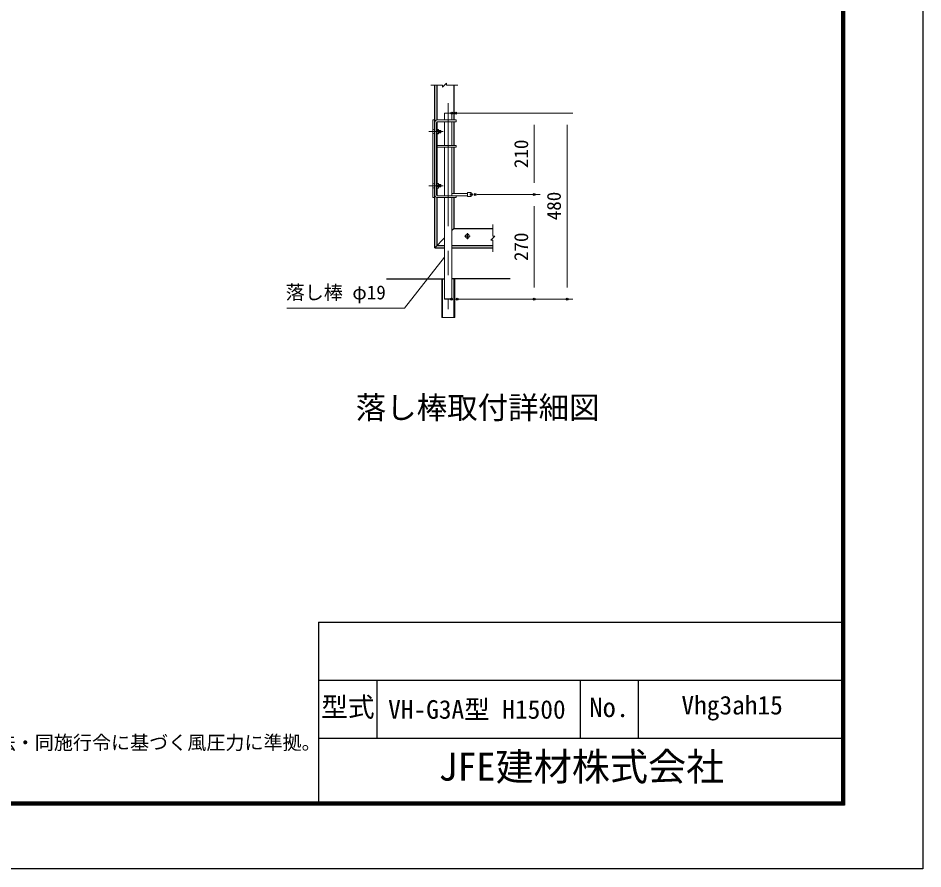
# Model space of a CAD drawing. Units: millimetres, scale not verified, with parts at other scales. Extents: x -6300 to 6300, y -4455 to 4455.
# Drawn here: x 1629 to 6300, y -4455 to -61 of the extents above; entities that cross this region are included whole.
import ezdxf
from ezdxf.enums import TextEntityAlignment as Align

# ---------------------------------------------------------------- set-up
doc = ezdxf.new("R2010")
doc.units = ezdxf.units.MM
doc.header["$LTSCALE"] = 20
doc.header["$PDMODE"] = 32
doc.header["$PDSIZE"] = 10
doc.linetypes.add('USER1', pattern=[50.8, 31.75, -6.35, 6.35, -6.35])
for name, color, linetype, lineweight in [('0-0_D-TTL-TXT', 7, 'Continuous', 25), ('0-1_D-STR1', 1, 'Continuous', 25), ('0-2_D-BMK', 2, 'USER1', 13), ('0-4_D-BGD', 7, 'Continuous', 25), ('0-6_D-STR3', 3, 'Continuous', 13), ('0-7_D-STR-DIM', 7, 'Continuous', 13), ('0-9_Defpoints', 8, 'Continuous', 25), ('0-A_D-STR-TXT', 7, 'Continuous', 13), ('0-C_D-TTL', 7, 'Continuous', 25)]:
    doc.layers.add(name, color=color, linetype=linetype, lineweight=lineweight)
doc.layers.add('0-D_1', color=7, linetype='Continuous')
doc.styles.add('ＭＳ ゴシック', font='')
doc.styles.get('ＭＳ ゴシック').set_extended_font_data('MS Gothic')

msp = doc.modelspace()

# ---------------------------------------------------------------- linework, layer by layer
at = {"layer": '0-1_D-STR1'}
for p, q in [((3779.61, -1247.56), (3779.61, -407.56)), ((3791.61, -587.6), (3791.61, -407.56)), ((3879.61, -587.56), (3879.61, -407.56)), ((3791.61, -636.06), (3791.61, -596.69)), ((3879.61, -718.56), (3879.61, -596.56)), ((3791.61, -916.06), (3791.61, -659.06)), ((3879.61, -966.56), (3879.61, -727.56)), ((3791.61, -978.43), (3791.61, -939.06)), ((3791.61, -1235.56), (3791.61, -987.52)), ((3879.61, -1147.56), (3879.61, -987.56)), ((3879.61, -1147.56), (3868.61, -1158.56)), ((3879.61, -1147.56), (4079.61, -1147.56)), ((3830.61, -1196.56), (3779.61, -1247.56)), ((3779.61, -1247.56), (3830.61, -1247.56)), ((3791.61, -1235.56), (3830.61, -1235.56)), ((3868.61, -1235.56), (4079.61, -1235.56)), ((3868.61, -1247.56), (4079.61, -1247.56))]:
    msp.add_line(p, q, dxfattribs=at)
at = {"layer": '0-2_D-BMK'}
for p, q in [((3849.61, -500.42), (3849.61, -1564.98)), ((3823.98, -647.56), (3748.5, -647.56)), ((3823.98, -927.56), (3748.5, -927.56)), ((3963.49, -1187.56), (3933.73, -1187.56)), ((3948.61, -1172.68), (3948.61, -1202.44))]:
    msp.add_line(p, q, dxfattribs=at)
at = {"layer": '0-4_D-BGD'}
for p, q in [((3530.61, -1407.56), (3830.61, -1407.56)), ((4168.61, -1407.56), (3868.61, -1407.56))]:
    msp.add_line(p, q, dxfattribs=at)
at = {"layer": '0-6_D-STR3'}
for p, q in [((3830.61, -552.56), (3830.61, -587.56)), ((3830.61, -552.56), (3868.61, -552.56)), ((3868.61, -552.56), (3868.61, -587.56)), ((3779.61, -600.56), (3779.61, -974.56)), ((3788.61, -600.56), (3788.61, -974.56)), ((3792.61, -587.56), (3889.61, -587.56)), ((3792.61, -596.56), (3889.61, -596.56)), ((3830.61, -596.56), (3830.61, -718.56)), ((3868.61, -596.56), (3868.61, -718.56)), ((3889.61, -587.56), (3889.61, -596.56)), ((3770.61, -635.56), (3779.61, -639.62)), ((3797.71, -636.06), (3788.61, -636.06)), ((3797.71, -641.88), (3788.61, -641.88)), ((3797.71, -653.24), (3788.61, -653.24)), ((3798.61, -637.62), (3797.71, -636.06)), ((3798.61, -657.5), (3798.61, -637.62)), ((3809.61, -641.56), (3798.61, -641.56)), ((3810.61, -642.56), (3798.61, -642.56)), ((3810.61, -652.56), (3798.61, -652.56)), ((3809.61, -653.56), (3798.61, -653.56)), ((3809.61, -641.56), (3809.61, -653.56)), ((3809.61, -641.56), (3810.61, -642.56)), ((3810.61, -652.56), (3809.61, -653.56)), ((3810.61, -642.56), (3810.61, -652.56)), ((3770.61, -659.56), (3779.56, -655.56)), ((3797.71, -659.06), (3788.61, -659.06)), ((3798.61, -657.5), (3797.71, -659.06)), ((3788.61, -718.56), (3889.61, -718.56)), ((3788.61, -727.56), (3889.61, -727.56)), ((3830.61, -727.56), (3830.61, -978.56)), ((3868.61, -727.56), (3868.61, -978.56)), ((3889.61, -718.56), (3889.61, -727.56)), ((3770.61, -915.56), (3779.61, -919.62)), ((3797.71, -916.06), (3788.61, -916.06)), ((3797.71, -921.88), (3788.61, -921.88)), ((3797.71, -933.24), (3788.61, -933.24)), ((3798.61, -917.62), (3797.71, -916.06)), ((3798.61, -937.5), (3798.61, -917.62)), ((3809.61, -921.56), (3798.61, -921.56)), ((3810.61, -922.56), (3798.61, -922.56)), ((3810.61, -932.56), (3798.61, -932.56)), ((3809.61, -933.56), (3798.61, -933.56)), ((3809.61, -921.56), (3809.61, -933.56)), ((3809.61, -921.56), (3810.61, -922.56)), ((3810.61, -932.56), (3809.61, -933.56)), ((3810.61, -922.56), (3810.61, -932.56)), ((3770.61, -939.56), (3779.56, -935.56)), ((3797.71, -939.06), (3788.61, -939.06)), ((3792.61, -978.56), (3948.61, -978.56)), ((3798.61, -937.5), (3797.71, -939.06)), ((3948.61, -966.56), (3868.61, -966.56)), ((3889.61, -978.56), (3889.61, -987.56)), ((3948.61, -982.56), (3948.61, -962.56)), ((3948.61, -962.56), (3968.61, -962.56)), ((3968.61, -982.56), (3968.61, -962.56)), ((3779.61, -987.56), (3770.61, -987.56)), ((3792.61, -987.56), (3889.61, -987.56)), ((3830.61, -987.56), (3830.61, -1510.56)), ((3868.61, -987.56), (3868.61, -1510.56)), ((3948.61, -982.56), (3968.61, -982.56)), ((3820.21, -1607.56), (3820.21, -1407.56)), ((3879.01, -1407.56), (3879.01, -1607.56)), ((3883.61, -1407.56), (3883.61, -1607.56)), ((3830.61, -1510.56), (3868.61, -1510.56)), ((3830.61, -1510.56), (3832.61, -1512.56)), ((3832.61, -1512.56), (3866.61, -1512.56)), ((3866.61, -1512.56), (3868.61, -1510.56))]:
    msp.add_line(p, q, dxfattribs=at)
for points in [[(3779.61, -587.56), (3770.61, -587.56), (3770.61, -987.56)], [(3883.61, -1607.56), (3815.61, -1607.56), (3815.61, -1407.56)]]:
    msp.add_lwpolyline(points, dxfattribs=at)
msp.add_circle((3948.61, -1187.56), 10.5, dxfattribs=at)
for centre, radius, start, end in [((3792.61, -600.56), 13, 90, 180), ((3792.61, -600.56), 4, 90, 180), ((3788.78, -637.77), 9.83, 335.25869, 0.84603), ((3780.27, -647.56), 18.34, 341.96185, 18.03815), ((3788.78, -657.36), 9.83, 359.15397, 24.74131), ((3788.78, -917.77), 9.83, 335.25869, 0.84603), ((3780.27, -927.56), 18.34, 341.96185, 18.03815), ((3788.78, -937.36), 9.83, 359.15397, 24.74131), ((3792.61, -974.56), 13, 180, 270), ((3792.61, -974.56), 4, 180, 270)]:
    msp.add_arc(centre, radius, start, end, dxfattribs=at)
at = {"layer": '0-7_D-STR-DIM'}
for p, q in [((3759.61, -407.56), (3819.61, -407.56)), ((3819.61, -417.56), (3839.61, -397.56)), ((3819.61, -417.56), (3819.61, -407.56)), ((3839.61, -407.56), (3839.61, -397.56)), ((3839.61, -407.56), (3899.61, -407.56)), ((3898.61, -552.56), (4323.74, -552.56)), ((3918.61, -552.56), (4492.75, -552.56)), ((4293.74, -612.56), (4293.74, -912.56)), ((4462.75, -612.56), (4462.75, -1452.56)), ((3998.61, -972.56), (4323.74, -972.56)), ((4018.61, -972.56), (4323.74, -972.56)), ((4293.74, -1032.56), (4293.74, -1452.56)), ((4079.61, -1187.56), (4079.61, -1127.56)), ((4069.61, -1207.56), (4089.61, -1187.56)), ((4069.61, -1207.56), (4079.61, -1207.56)), ((4079.61, -1187.56), (4089.61, -1187.56)), ((4079.61, -1267.56), (4079.61, -1207.56)), ((3896.61, -1512.56), (4323.74, -1512.56)), ((3925.77, -1512.56), (4492.75, -1512.56))]:
    msp.add_line(p, q, dxfattribs=at)
at = {"layer": '0-9_Defpoints'}
for p in [(3868.61, -552.56), (3888.61, -552.56), (3968.61, -972.56), (3988.61, -972.56), (4293.74, -972.56), (3866.61, -1512.56), (3895.77, -1512.56), (4293.74, -1512.56), (4462.75, -1512.56)]:
    msp.add_point(p, dxfattribs=at)
at = {"layer": '0-A_D-STR-TXT'}
msp.add_lwpolyline([(3015.37, -1560.16), (3624.37, -1560.16), (3829.39, -1295.5)], dxfattribs=at)
at = {"layer": '0-C_D-TTL'}
for p, q in [((3180, -3180), (3180, -4110)), ((3180, -3180), (5880, -3180)), ((3180, -3480), (5880, -3480)), ((3480, -3480), (3480, -3780)), ((4530, -3480), (4530, -3780)), ((4830, -3480), (4830, -3780)), ((3180, -3780), (5880, -3780))]:
    msp.add_line(p, q, dxfattribs=at)
at = {"layer": '0-C_D-TTL', "color": 2}
msp.add_lwpolyline([(-6300, 4455), (6300, 4455), (6300, -4455), (-6300, -4455)], close=True, dxfattribs=at)
at = {"layer": '0-C_D-TTL'}
for points in [[(-5895, 4125), (5895, 4125), (5895, -4125), (-5895, -4125)], [(-5891.25, 4121.25), (5891.25, 4121.25), (5891.25, -4121.25), (-5891.25, -4121.25)], [(-5887.5, 4117.5), (5887.5, 4117.5), (5887.5, -4117.5), (-5887.5, -4117.5)], [(-5883.75, 4113.75), (5883.75, 4113.75), (5883.75, -4113.75), (-5883.75, -4113.75)], [(-5880, 4110), (5880, 4110), (5880, -4110), (-5880, -4110)]]:
    msp.add_lwpolyline(points, close=True, dxfattribs=at)

# ---------------------------------------------------------------- texts
at = {"layer": '0-0_D-TTL-TXT', "style": 'ＭＳ ゴシック'}
for s, height, p in [('落し棒取付詳細図', 115.4, (3371.5, -2164.96)), ('型式', 101, (3193.55, -3699.8)), ('No.', 101, (4577.66, -3701.4)), ('（設計条件）風荷重：昭和57年改正 建築基準法・同施行令に基づく風圧力に準拠。', 72.14, (-498.67, -3860.4)), ('JFE建材株式会社', 144.3, (3799.04, -4042.43))]:
    msp.add_text(s, height=height, dxfattribs=at).set_placement(p, align=Align.BOTTOM_LEFT)
at = {"layer": '0-7_D-STR-DIM', "style": 'ＭＳ ゴシック'}
for s, p in [('210', (4283.62, -836.06)), ('480', (4452.63, -1105.31)), ('270', (4283.62, -1316.06))]:
    msp.add_text(s, height=72.14, rotation=90, dxfattribs=at).set_placement(p, align=Align.BOTTOM_LEFT)
at = {"layer": '0-A_D-STR-TXT', "style": 'ＭＳ ゴシック'}
msp.add_text('落し棒 φ19', height=72.14, dxfattribs=at).set_placement((3010.04, -1535.76), align=Align.BOTTOM_LEFT)
at = {"layer": '0-D_1', "style": 'ＭＳ ゴシック'}
for s, p in [('VH-G3A型 H1500', (3539.15, -3708.45)), ('Vhg3ah15', (5053.33, -3686.35))]:
    msp.add_text(s, height=96.19, dxfattribs=at).set_placement(p, align=Align.BOTTOM_LEFT)

doc.saveas('drawing.dxf')
